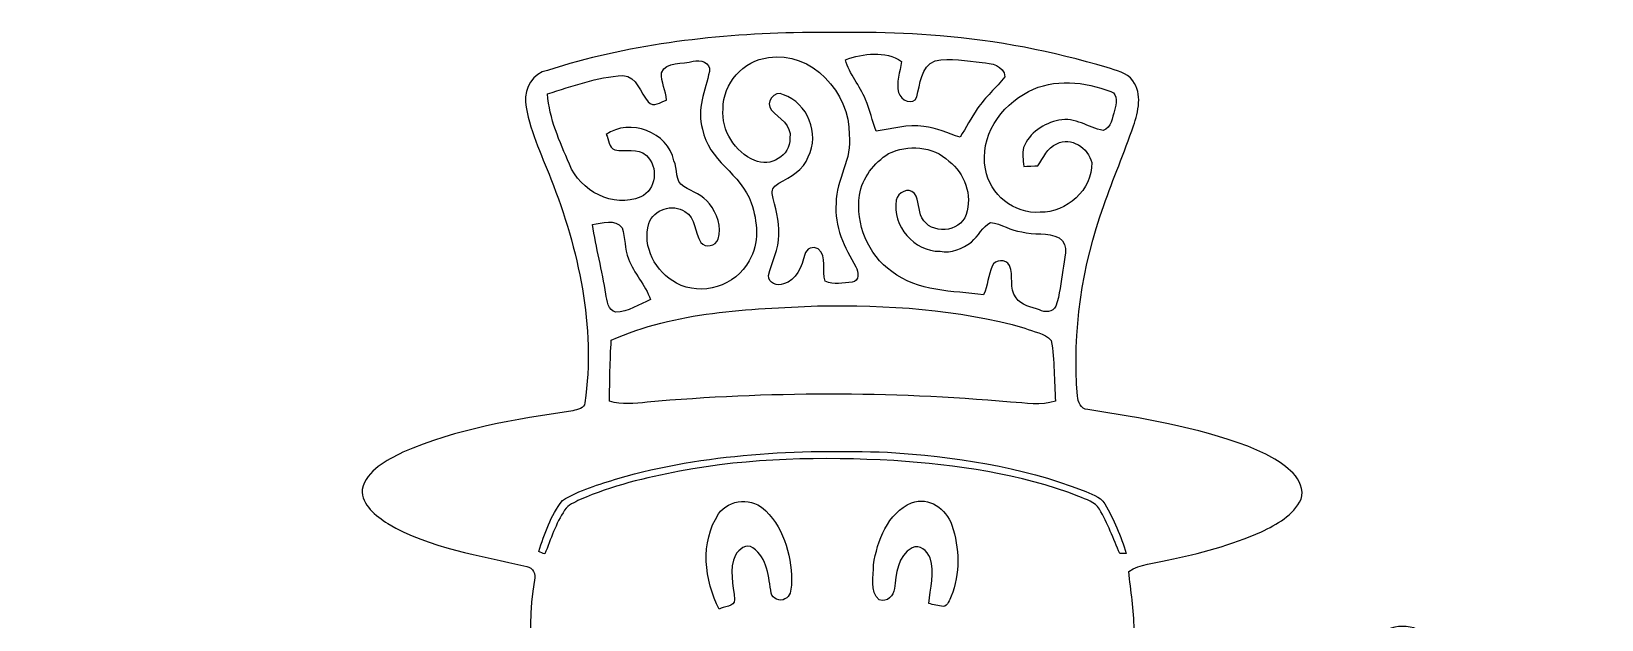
# Model space of a CAD drawing. Header units: centimetres. Extents: x -15 to 14.9, y -16.1 to 16.1.
# Drawn here: x -14.97 to 14.9, y 4.87 to 16.06 of the extents above; entities that cross this region are included whole.
import ezdxf

# ---------------------------------------------------------------- set-up
doc = ezdxf.new("R2010")
doc.units = ezdxf.units.CM
doc.header["$MEASUREMENT"] = 0
doc.layers.add('Camada 1', color=7, linetype='Continuous')

msp = doc.modelspace()

# ---------------------------------------------------------------- linework, layer by layer
at = {"layer": 'Camada 1', "color": 177}
for points, knots in [([(-5.15796, 15.31479), (-3.64808, 15.79986), (-2.05775, 15.99318), (-0.4766, 16.03199), (-0.4766, 16.03199), (0.45332, 16.03587), (1.38501, 16.05633), (2.31211, 15.97131), (2.31211, 15.97131), (3.38949, 15.88982), (4.45311, 15.67251), (5.48922, 15.37123), (5.48922, 15.37123), (5.65856, 15.30632), (5.86916, 15.28127), (5.97817, 15.11512), (5.97817, 15.11512), (6.16832, 14.87135), (6.07942, 14.52562), (5.99158, 14.25963), (5.99158, 14.25963), (5.81237, 13.75092), (5.6067, 13.25174), (5.42572, 12.74374), (5.42572, 12.74374), (5.00803, 11.58804), (4.82812, 10.34556), (4.92513, 9.11931), (4.92513, 9.11931), (4.93254, 9.00465), (4.98969, 8.87377), (5.11986, 8.86213), (5.11986, 8.86213), (6.14715, 8.69809), (7.18573, 8.53334), (8.16328, 8.16328), (8.16328, 8.16328), (8.47725, 8.04298), (8.78593, 7.89023), (9.02652, 7.65034), (9.02652, 7.65034), (9.14753, 7.51946), (9.24101, 7.33637), (9.17892, 7.15469), (9.17892, 7.15469), (9.02864, 6.85059), (8.7182, 6.67526), (8.42327, 6.53627), (8.42327, 6.53627), (7.85248, 6.28262), (7.2457, 6.12034), (6.63469, 5.99899), (6.63469, 5.99899), (6.38669, 5.94007), (6.11858, 5.9242), (5.89986, 5.78132), (5.89986, 5.78132), (5.94219, 5.41584), (5.9944, 5.05001), (6.00463, 4.68136), (6.00463, 4.68136), (5.97747, 3.87138), (5.72629, 3.07622), (5.3026, 2.38725), (5.3026, 2.38725), (5.22287, 2.26519), (5.29449, 2.11667), (5.31777, 1.98649), (5.31777, 1.98649), (5.3915, 1.65559), (5.30366, 1.26506), (5.53156, 0.98037), (5.53156, 0.98037), (5.79261, 0.71967), (6.19513, 0.6163), (6.36623, 0.26282), (6.36623, 0.26282), (6.54367, 0.0127), (6.38669, -0.37571), (6.66432, -0.56833), (6.66432, -0.56833), (6.78109, -0.67416), (6.90915, -0.78811), (7.06931, -0.81774), (7.06931, -0.81774), (7.60906, -0.79022), (8.15975, -0.66111), (8.61519, -0.35948), (8.61519, -0.35948), (8.70267, -0.29633), (8.67375, -0.16863), (8.62471, -0.09102), (8.62471, -0.09102), (8.43421, 0.30304), (8.24371, 0.72214), (8.28216, 1.17122), (8.28216, 1.17122), (8.31039, 1.48167), (8.47619, 1.77659), (8.73337, 1.95474), (8.73337, 1.95474), (8.97961, 2.14842), (9.27947, 2.25178), (9.57157, 2.35409), (9.57157, 2.35409), (9.78606, 3.07164), (9.97761, 3.83117), (10.47327, 4.41501), (10.47327, 4.41501), (10.70822, 4.72087), (11.19752, 4.86198), (11.51502, 4.59916), (11.51502, 4.59916), (11.74362, 4.47993), (11.63285, 4.19629), (11.69, 3.99239), (11.69, 3.99239), (11.70234, 3.90878), (11.7916, 3.86821), (11.86886, 3.87562), (11.86886, 3.87562), (12.0777, 3.89326), (12.27843, 3.96028), (12.48692, 3.98216), (12.48692, 3.98216), (13.11028, 4.07811), (13.76539, 3.88408), (14.25822, 3.49744), (14.25822, 3.49744), (14.72212, 3.14748), (14.89604, 2.52871), (14.85759, 1.96885), (14.85759, 1.96885), (14.70519, 0.60537), (13.54455, -0.55174), (12.1987, -0.76412), (12.1987, -0.76412), (12.08158, -0.79375), (11.944, -0.78916), (11.85404, -0.88265), (11.85404, -0.88265), (11.62756, -1.10349), (11.45293, -1.38359), (11.16295, -1.53141), (11.16295, -1.53141), (10.81899, -1.74696), (10.37308, -1.72508), (10.01501, -1.55434), (10.01501, -1.55434), (9.73596, -1.39665), (9.51971, -1.1557), (9.26359, -0.96767), (9.26359, -0.96767), (9.09743, -0.87418), (8.95526, -1.02129), (8.82156, -1.09361), (8.82156, -1.09361), (8.53087, -1.30281), (8.22572, -1.51165), (8.00594, -1.79846), (8.00594, -1.79846), (8.00594, -1.79846), (8.00312, -1.94663), (8.00312, -1.94663), (8.00312, -1.94663), (8.17069, -2.24331), (8.37812, -2.51601), (8.54745, -2.81199), (8.54745, -2.81199), (9.652, -4.66302), (10.00901, -6.94866), (9.50701, -9.04628), (9.50701, -9.04628), (9.05898, -11.03101), (7.83343, -12.79313), (6.24276, -14.03985), (6.24276, -14.03985), (4.59952, -15.30103), (2.54529, -16.002), (0.4766, -16.03587), (0.4766, -16.03587), (-2.05669, -16.11207), (-4.60939, -15.14369), (-6.44313, -13.3925), (-6.44313, -13.3925), (-7.90751, -12.00573), (-8.90164, -10.10708), (-9.11789, -8.09449), (-9.11789, -8.09449), (-9.32356, -6.5472), (-9.03605, -4.953), (-8.38306, -3.54154), (-8.38306, -3.54154), (-8.29592, -3.33939), (-8.13999, -3.15666), (-8.14599, -2.92488), (-8.14599, -2.92488), (-8.31603, -2.62396), (-8.58273, -2.36291), (-8.91081, -2.24049), (-8.91081, -2.24049), (-9.1761, -2.55905), (-9.44245, -2.90336), (-9.8231, -3.08998), (-9.8231, -3.08998), (-10.19634, -3.28683), (-10.67964, -3.26214), (-11.02219, -3.01308), (-11.02219, -3.01308), (-11.24232, -2.87831), (-11.40954, -2.67864), (-11.61415, -2.52448), (-11.61415, -2.52448), (-11.94647, -2.4384), (-12.29607, -2.43664), (-12.62239, -2.32339), (-12.62239, -2.32339), (-13.60382, -2.04011), (-14.43179, -1.26929), (-14.77222, -0.3048), (-14.77222, -0.3048), (-14.88087, 0.09843), (-14.97401, 0.54293), (-14.81702, 0.94791), (-14.81702, 0.94791), (-14.64839, 1.48484), (-14.18519, 1.86514), (-13.68178, 2.0768), (-13.68178, 2.0768), (-13.13498, 2.29729), (-12.53243, 2.25354), (-11.95811, 2.20063), (-11.95811, 2.20063), (-11.9066, 2.43699), (-11.97963, 2.70757), (-11.84381, 2.91924), (-11.84381, 2.91924), (-11.65401, 3.11044), (-11.34181, 3.21628), (-11.08428, 3.09774), (-11.08428, 3.09774), (-10.674, 2.92735), (-10.42882, 2.53612), (-10.20798, 2.17276), (-10.20798, 2.17276), (-10.01007, 1.85596), (-9.8679, 1.50883), (-9.74372, 1.15782), (-9.74372, 1.15782), (-9.70527, 1.06715), (-9.67669, 0.95391), (-9.58215, 0.90487), (-9.58215, 0.90487), (-9.26112, 0.78528), (-8.89282, 0.75001), (-8.63565, 0.50059), (-8.63565, 0.50059), (-8.39576, 0.32067), (-8.25077, 0.0381), (-8.22784, -0.25929), (-8.22784, -0.25929), (-8.15763, -0.66675), (-8.33508, -1.05339), (-8.43033, -1.44039), (-8.43033, -1.44039), (-8.1086, -1.56492), (-7.77593, -1.66017), (-7.44573, -1.76071), (-7.44573, -1.76071), (-7.28521, -1.82421), (-7.1942, -1.63336), (-7.09683, -1.54623), (-7.09683, -1.54623), (-6.80791, -1.21285), (-6.50663, -0.88794), (-6.16585, -0.60713), (-6.16585, -0.60713), (-6.04485, -0.49742), (-5.9122, -0.39758), (-5.81096, -0.26917), (-5.81096, -0.26917), (-5.76474, -0.00529), (-5.78132, 0.29492), (-5.58906, 0.50906), (-5.58906, 0.50906), (-5.37351, 0.81527), (-4.93324, 0.94933), (-4.84893, 1.3462), (-4.84893, 1.3462), (-4.82141, 1.58186), (-4.80519, 1.82457), (-4.68595, 2.03482), (-4.68595, 2.03482), (-4.60446, 2.15794), (-4.71452, 2.28177), (-4.77344, 2.38584), (-4.77344, 2.38584), (-5.38656, 3.33058), (-5.61375, 4.51132), (-5.40138, 5.61657), (-5.40138, 5.61657), (-5.3721, 5.72805), (-5.43348, 5.85364), (-5.55131, 5.87692), (-5.55131, 5.87692), (-6.44772, 6.08365), (-7.38717, 6.22406), (-8.19503, 6.69184), (-8.19503, 6.69184), (-8.41657, 6.83789), (-8.69703, 7.04603), (-8.68257, 7.34342), (-8.68257, 7.34342), (-8.59226, 7.71207), (-8.2169, 7.89305), (-7.90857, 8.04862), (-7.90857, 8.04862), (-6.88587, 8.49983), (-5.77003, 8.67198), (-4.67325, 8.83955), (-4.67325, 8.83955), (-4.58435, 8.85896), (-4.45453, 8.87906), (-4.44712, 8.99266), (-4.44712, 8.99266), (-4.23333, 10.44011), (-4.56636, 11.9059), (-5.09199, 13.25104), (-5.09199, 13.25104), (-5.27473, 13.73011), (-5.51215, 14.19648), (-5.57424, 14.71154), (-5.57424, 14.71154), (-5.59753, 14.97718), (-5.43137, 15.26187), (-5.15796, 15.31479), (-5.15796, 15.31479), (-5.15796, 15.31479), (-5.15796, 15.31479), (-5.15796, 15.31479)], [0, 0, 0, 0, 0.01162791, 0.01162791, 0.01162791, 0.01162791, 0.02325581, 0.02325581, 0.02325581, 0.02325581, 0.03488372, 0.03488372, 0.03488372, 0.03488372, 0.04651163, 0.04651163, 0.04651163, 0.04651163, 0.05813953, 0.05813953, 0.05813953, 0.05813953, 0.06976744, 0.06976744, 0.06976744, 0.06976744, 0.08139535, 0.08139535, 0.08139535, 0.08139535, 0.09302326, 0.09302326, 0.09302326, 0.09302326, 0.10465116, 0.10465116, 0.10465116, 0.10465116, 0.11627907, 0.11627907, 0.11627907, 0.11627907, 0.12790698, 0.12790698, 0.12790698, 0.12790698, 0.13953488, 0.13953488, 0.13953488, 0.13953488, 0.15116279, 0.15116279, 0.15116279, 0.15116279, 0.1627907, 0.1627907, 0.1627907, 0.1627907, 0.1744186, 0.1744186, 0.1744186, 0.1744186, 0.18604651, 0.18604651, 0.18604651, 0.18604651, 0.19767442, 0.19767442, 0.19767442, 0.19767442, 0.20930233, 0.20930233, 0.20930233, 0.20930233, 0.22093023, 0.22093023, 0.22093023, 0.22093023, 0.23255814, 0.23255814, 0.23255814, 0.23255814, 0.24418605, 0.24418605, 0.24418605, 0.24418605, 0.25581395, 0.25581395, 0.25581395, 0.25581395, 0.26744186, 0.26744186, 0.26744186, 0.26744186, 0.27906977, 0.27906977, 0.27906977, 0.27906977, 0.29069767, 0.29069767, 0.29069767, 0.29069767, 0.30232558, 0.30232558, 0.30232558, 0.30232558, 0.31395349, 0.31395349, 0.31395349, 0.31395349, 0.3255814, 0.3255814, 0.3255814, 0.3255814, 0.3372093, 0.3372093, 0.3372093, 0.3372093, 0.34883721, 0.34883721, 0.34883721, 0.34883721, 0.36046512, 0.36046512, 0.36046512, 0.36046512, 0.37209302, 0.37209302, 0.37209302, 0.37209302, 0.38372093, 0.38372093, 0.38372093, 0.38372093, 0.39534884, 0.39534884, 0.39534884, 0.39534884, 0.40697674, 0.40697674, 0.40697674, 0.40697674, 0.41860465, 0.41860465, 0.41860465, 0.41860465, 0.43023256, 0.43023256, 0.43023256, 0.43023256, 0.44186047, 0.44186047, 0.44186047, 0.44186047, 0.45348837, 0.45348837, 0.45348837, 0.45348837, 0.46511628, 0.46511628, 0.46511628, 0.46511628, 0.47674419, 0.47674419, 0.47674419, 0.47674419, 0.48837209, 0.48837209, 0.48837209, 0.48837209, 0.5, 0.5, 0.5, 0.5, 0.51162791, 0.51162791, 0.51162791, 0.51162791, 0.52325581, 0.52325581, 0.52325581, 0.52325581, 0.53488372, 0.53488372, 0.53488372, 0.53488372, 0.54651163, 0.54651163, 0.54651163, 0.54651163, 0.55813953, 0.55813953, 0.55813953, 0.55813953, 0.56976744, 0.56976744, 0.56976744, 0.56976744, 0.58139535, 0.58139535, 0.58139535, 0.58139535, 0.59302326, 0.59302326, 0.59302326, 0.59302326, 0.60465116, 0.60465116, 0.60465116, 0.60465116, 0.61627907, 0.61627907, 0.61627907, 0.61627907, 0.62790698, 0.62790698, 0.62790698, 0.62790698, 0.63953488, 0.63953488, 0.63953488, 0.63953488, 0.65116279, 0.65116279, 0.65116279, 0.65116279, 0.6627907, 0.6627907, 0.6627907, 0.6627907, 0.6744186, 0.6744186, 0.6744186, 0.6744186, 0.68604651, 0.68604651, 0.68604651, 0.68604651, 0.69767442, 0.69767442, 0.69767442, 0.69767442, 0.70930233, 0.70930233, 0.70930233, 0.70930233, 0.72093023, 0.72093023, 0.72093023, 0.72093023, 0.73255814, 0.73255814, 0.73255814, 0.73255814, 0.74418605, 0.74418605, 0.74418605, 0.74418605, 0.75581395, 0.75581395, 0.75581395, 0.75581395, 0.76744186, 0.76744186, 0.76744186, 0.76744186, 0.77906977, 0.77906977, 0.77906977, 0.77906977, 0.79069767, 0.79069767, 0.79069767, 0.79069767, 0.80232558, 0.80232558, 0.80232558, 0.80232558, 0.81395349, 0.81395349, 0.81395349, 0.81395349, 0.8255814, 0.8255814, 0.8255814, 0.8255814, 0.8372093, 0.8372093, 0.8372093, 0.8372093, 0.84883721, 0.84883721, 0.84883721, 0.84883721, 0.86046512, 0.86046512, 0.86046512, 0.86046512, 0.87209302, 0.87209302, 0.87209302, 0.87209302, 0.88372093, 0.88372093, 0.88372093, 0.88372093, 0.89534884, 0.89534884, 0.89534884, 0.89534884, 0.90697674, 0.90697674, 0.90697674, 0.90697674, 0.91860465, 0.91860465, 0.91860465, 0.91860465, 0.93023256, 0.93023256, 0.93023256, 0.93023256, 0.94186047, 0.94186047, 0.94186047, 0.94186047, 0.95348837, 0.95348837, 0.95348837, 0.95348837, 0.96511628, 0.96511628, 0.96511628, 0.96511628, 0.97674419, 0.97674419, 0.97674419, 0.97674419, 1, 1, 1, 1]), ([(-0.95462, 15.55679), (-1.4284, 15.50423), (-1.82316, 15.06396), (-1.81504, 14.58595), (-1.81504, 14.58595), (-1.85667, 14.16791), (-1.59032, 13.7668), (-1.21497, 13.59994), (-1.21497, 13.59994), (-0.92287, 13.46694), (-0.53199, 13.68707), (-0.54363, 14.02115), (-0.54363, 14.02115), (-0.50659, 14.27868), (-0.74965, 14.39933), (-0.89323, 14.55843), (-0.89323, 14.55843), (-1.02341, 14.6939), (-0.84138, 14.9539), (-0.6671, 14.85159), (-0.6671, 14.85159), (-0.20567, 14.6939), (0.02399, 14.10582), (-0.19438, 13.67049), (-0.19438, 13.67049), (-0.28434, 13.4172), (-0.53446, 13.28949), (-0.75459, 13.16602), (-0.75459, 13.16602), (-0.82409, 13.12792), (-0.90029, 13.06019), (-0.88089, 12.97199), (-0.88089, 12.97199), (-0.83079, 12.71199), (-0.74189, 12.45729), (-0.75777, 12.18812), (-0.75777, 12.18812), (-0.75142, 11.91401), (-0.8957, 11.67095), (-0.95038, 11.40919), (-0.95038, 11.40919), (-0.96097, 11.27266), (-0.77752, 11.20211), (-0.6671, 11.25326), (-0.6671, 11.25326), (-0.41346, 11.309), (-0.32103, 11.59404), (-0.26176, 11.81453), (-0.26176, 11.81453), (-0.23989, 11.92107), (-0.0956, 11.98033), (-0.00706, 11.91683), (-0.00706, 11.91683), (0.17462, 11.77325), (0.05856, 11.49844), (0.12841, 11.30688), (0.12841, 11.30688), (0.28434, 11.22398), (0.47166, 11.27654), (0.63817, 11.28712), (0.63817, 11.28712), (0.77964, 11.30018), (0.76941, 11.48397), (0.70908, 11.57499), (0.70908, 11.57499), (0.49601, 11.94259), (0.29457, 12.35075), (0.33549, 12.78925), (0.33549, 12.78925), (0.32597, 13.24363), (0.65158, 13.63133), (0.58314, 14.09418), (0.58314, 14.09418), (0.59866, 14.88475), (-0.1337, 15.69191), (-0.95462, 15.55679), (-0.95462, 15.55679), (-0.95462, 15.55679), (-0.95462, 15.55679), (-0.95462, 15.55679)], [0, 0, 0, 0, 0.04761905, 0.04761905, 0.04761905, 0.04761905, 0.0952381, 0.0952381, 0.0952381, 0.0952381, 0.14285714, 0.14285714, 0.14285714, 0.14285714, 0.19047619, 0.19047619, 0.19047619, 0.19047619, 0.23809524, 0.23809524, 0.23809524, 0.23809524, 0.28571429, 0.28571429, 0.28571429, 0.28571429, 0.33333333, 0.33333333, 0.33333333, 0.33333333, 0.38095238, 0.38095238, 0.38095238, 0.38095238, 0.42857143, 0.42857143, 0.42857143, 0.42857143, 0.47619048, 0.47619048, 0.47619048, 0.47619048, 0.52380952, 0.52380952, 0.52380952, 0.52380952, 0.57142857, 0.57142857, 0.57142857, 0.57142857, 0.61904762, 0.61904762, 0.61904762, 0.61904762, 0.66666667, 0.66666667, 0.66666667, 0.66666667, 0.71428571, 0.71428571, 0.71428571, 0.71428571, 0.76190476, 0.76190476, 0.76190476, 0.76190476, 0.80952381, 0.80952381, 0.80952381, 0.80952381, 0.85714286, 0.85714286, 0.85714286, 0.85714286, 0.9047619, 0.9047619, 0.9047619, 0.9047619, 1, 1, 1, 1]), ([(0.51047, 15.51799), (0.58349, 15.23859), (0.79058, 15.02657), (0.89253, 14.76057), (0.89253, 14.76057), (0.97931, 14.56549), (1.01847, 14.35347), (1.09749, 14.15521), (1.09749, 14.15521), (1.39771, 14.20177), (1.69686, 14.29738), (2.00448, 14.24693), (2.00448, 14.24693), (2.24649, 14.22471), (2.46274, 14.11041), (2.6924, 14.04302), (2.6924, 14.04302), (2.80317, 14.22329), (2.90336, 14.40956), (3.01978, 14.5863), (3.01978, 14.5863), (3.17218, 14.80785), (3.37891, 14.98388), (3.54471, 15.19414), (3.54471, 15.19414), (3.52813, 15.40404), (3.28083, 15.45696), (3.11185, 15.46366), (3.11185, 15.46366), (2.81623, 15.48589), (2.5086, 15.56314), (2.21544, 15.49435), (2.21544, 15.49435), (1.94063, 15.38146), (1.93287, 15.05197), (1.86796, 14.80996), (1.86796, 14.80996), (1.80834, 14.63111), (1.55822, 14.75211), (1.52153, 14.89181), (1.52153, 14.89181), (1.47355, 15.08548), (1.55011, 15.28762), (1.57656, 15.48059), (1.57656, 15.48059), (1.27071, 15.70249), (0.84808, 15.63194), (0.51047, 15.51799), (0.51047, 15.51799), (0.51047, 15.51799), (0.51047, 15.51799), (0.51047, 15.51799)], [0, 0, 0, 0, 0.07142857, 0.07142857, 0.07142857, 0.07142857, 0.14285714, 0.14285714, 0.14285714, 0.14285714, 0.21428571, 0.21428571, 0.21428571, 0.21428571, 0.28571429, 0.28571429, 0.28571429, 0.28571429, 0.35714286, 0.35714286, 0.35714286, 0.35714286, 0.42857143, 0.42857143, 0.42857143, 0.42857143, 0.5, 0.5, 0.5, 0.5, 0.57142857, 0.57142857, 0.57142857, 0.57142857, 0.64285714, 0.64285714, 0.64285714, 0.64285714, 0.71428571, 0.71428571, 0.71428571, 0.71428571, 0.78571429, 0.78571429, 0.78571429, 0.78571429, 0.85714286, 0.85714286, 0.85714286, 0.85714286, 1, 1, 1, 1]), ([(-2.38619, 15.48694), (-2.57669, 15.42344), (-2.89807, 15.49823), (-2.98979, 15.27034), (-2.98979, 15.27034), (-2.9972, 15.0936), (-2.90019, 14.92638), (-2.88996, 14.74999), (-2.88996, 14.74999), (-2.99614, 14.71542), (-3.14643, 14.60253), (-3.2385, 14.71542), (-3.2385, 14.71542), (-3.39584, 14.88969), (-3.45158, 15.19132), (-3.72181, 15.21989), (-3.72181, 15.21989), (-4.21428, 15.18144), (-4.68842, 15.02022), (-5.15479, 14.86676), (-5.15479, 14.86676), (-5.12445, 14.3958), (-4.92337, 13.95942), (-4.73992, 13.5315), (-4.73992, 13.5315), (-4.53461, 13.02067), (-3.90913, 12.68554), (-3.38279, 12.90884), (-3.38279, 12.90884), (-3.08398, 13.03972), (-3.04165, 13.48352), (-3.27448, 13.69519), (-3.27448, 13.69519), (-3.44099, 13.85217), (-3.67489, 13.75939), (-3.87491, 13.8049), (-3.87491, 13.8049), (-3.99803, 13.83171), (-3.9811, 14.01868), (-4.04283, 14.09241), (-4.04283, 14.09241), (-3.59481, 14.41379), (-2.86032, 14.14251), (-2.75167, 13.59606), (-2.75167, 13.59606), (-2.67653, 13.44224), (-2.73756, 13.19671), (-2.56258, 13.1064), (-2.56258, 13.1064), (-2.39571, 13.00374), (-2.19851, 12.93918), (-2.07469, 12.77867), (-2.07469, 12.77867), (-1.93322, 12.58852), (-1.83268, 12.34299), (-1.90923, 12.10486), (-1.90923, 12.10486), (-1.95298, 11.97222), (-2.15477, 11.92918), (-2.2419, 12.04242), (-2.2419, 12.04242), (-2.35973, 12.22763), (-2.33116, 12.51162), (-2.54071, 12.63121), (-2.54071, 12.63121), (-2.77883, 12.7829), (-3.13655, 12.67425), (-3.22827, 12.4019), (-3.22827, 12.4019), (-3.35844, 11.96552), (-3.10303, 11.46775), (-2.70122, 11.26843), (-2.70122, 11.26843), (-2.2285, 11.00384), (-1.56916, 11.21481), (-1.3208, 11.69317), (-1.3208, 11.69317), (-1.11901, 12.02443), (-1.16276, 12.44036), (-1.27988, 12.79349), (-1.27988, 12.79349), (-1.46438, 13.34276), (-2.11173, 13.60452), (-2.20557, 14.19825), (-2.20557, 14.19825), (-2.32339, 14.57113), (-2.15618, 14.93591), (-2.07539, 15.29574), (-2.07539, 15.29574), (-2.05176, 15.46719), (-2.25249, 15.52469), (-2.38619, 15.48694), (-2.38619, 15.48694), (-2.38619, 15.48694), (-2.38619, 15.48694), (-2.38619, 15.48694)], [0, 0, 0, 0, 0.04, 0.04, 0.04, 0.04, 0.08, 0.08, 0.08, 0.08, 0.12, 0.12, 0.12, 0.12, 0.16, 0.16, 0.16, 0.16, 0.2, 0.2, 0.2, 0.2, 0.24, 0.24, 0.24, 0.24, 0.28, 0.28, 0.28, 0.28, 0.32, 0.32, 0.32, 0.32, 0.36, 0.36, 0.36, 0.36, 0.4, 0.4, 0.4, 0.4, 0.44, 0.44, 0.44, 0.44, 0.48, 0.48, 0.48, 0.48, 0.52, 0.52, 0.52, 0.52, 0.56, 0.56, 0.56, 0.56, 0.6, 0.6, 0.6, 0.6, 0.64, 0.64, 0.64, 0.64, 0.68, 0.68, 0.68, 0.68, 0.72, 0.72, 0.72, 0.72, 0.76, 0.76, 0.76, 0.76, 0.8, 0.8, 0.8, 0.8, 0.84, 0.84, 0.84, 0.84, 0.88, 0.88, 0.88, 0.88, 0.92, 0.92, 0.92, 0.92, 1, 1, 1, 1]), ([(3.99486, 14.91262), (3.46534, 14.64698), (3.05223, 14.04691), (3.17641, 13.43872), (3.17641, 13.43872), (3.25085, 12.95365), (3.72251, 12.57512), (4.21393, 12.61498), (4.21393, 12.61498), (4.71629, 12.60616), (5.21264, 13.04396), (5.19853, 13.55937), (5.19853, 13.55937), (5.12939, 13.8363), (4.80907, 14.05925), (4.53108, 13.91814), (4.53108, 13.91814), (4.34799, 13.84371), (4.2739, 13.65215), (4.17407, 13.49834), (4.17407, 13.49834), (4.10633, 13.49587), (3.97122, 13.49128), (3.90349, 13.48916), (3.90349, 13.48916), (3.89608, 13.60734), (3.8668, 13.73117), (3.89855, 13.84759), (3.89855, 13.84759), (4.00967, 14.12804), (4.28801, 14.30655), (4.57341, 14.36899), (4.57341, 14.36899), (4.87609, 14.42649), (5.13327, 14.23317), (5.41337, 14.16826), (5.41337, 14.16826), (5.57142, 14.22224), (5.58412, 14.42014), (5.63174, 14.55314), (5.63174, 14.55314), (5.65644, 14.67485), (5.71041, 14.85618), (5.56154, 14.91051), (5.56154, 14.91051), (5.06871, 15.10312), (4.47675, 15.16627), (3.99486, 14.91262), (3.99486, 14.91262), (3.99486, 14.91262), (3.99486, 14.91262), (3.99486, 14.91262)], [0, 0, 0, 0, 0.07142857, 0.07142857, 0.07142857, 0.07142857, 0.14285714, 0.14285714, 0.14285714, 0.14285714, 0.21428571, 0.21428571, 0.21428571, 0.21428571, 0.28571429, 0.28571429, 0.28571429, 0.28571429, 0.35714286, 0.35714286, 0.35714286, 0.35714286, 0.42857143, 0.42857143, 0.42857143, 0.42857143, 0.5, 0.5, 0.5, 0.5, 0.57142857, 0.57142857, 0.57142857, 0.57142857, 0.64285714, 0.64285714, 0.64285714, 0.64285714, 0.71428571, 0.71428571, 0.71428571, 0.71428571, 0.78571429, 0.78571429, 0.78571429, 0.78571429, 0.85714286, 0.85714286, 0.85714286, 0.85714286, 1, 1, 1, 1]), ([(1.33279, 13.73046), (1.05234, 13.55866), (0.83679, 13.26903), (0.77682, 12.94306), (0.77682, 12.94306), (0.70379, 12.39696), (0.93698, 11.80289), (1.39594, 11.48609), (1.39594, 11.48609), (1.88666, 11.09839), (2.55023, 11.12238), (3.14043, 11.04653), (3.14043, 11.04653), (3.22051, 11.21904), (3.22615, 11.41518), (3.30235, 11.5884), (3.30235, 11.5884), (3.35844, 11.71857), (3.56658, 11.73409), (3.63185, 11.60357), (3.63185, 11.60357), (3.72251, 11.40989), (3.61244, 11.16683), (3.75708, 10.98973), (3.75708, 10.98973), (3.85798, 10.83945), (4.04671, 10.81229), (4.20441, 10.75796), (4.20441, 10.75796), (4.30142, 10.70363), (4.46511, 10.71033), (4.51309, 10.82746), (4.51309, 10.82746), (4.59493, 11.04653), (4.60375, 11.28501), (4.64855, 11.51326), (4.64855, 11.51326), (4.65737, 11.7094), (4.7879, 11.99303), (4.57694, 12.12638), (4.57694, 12.12638), (4.36069, 12.24104), (4.09504, 12.17683), (3.86433, 12.24033), (3.86433, 12.24033), (3.65513, 12.25973), (3.48015, 12.40049), (3.27413, 12.42272), (3.27413, 12.42272), (3.11503, 12.34087), (3.04059, 12.16201), (2.90759, 12.04948), (2.90759, 12.04948), (2.73932, 11.92036), (2.52801, 11.83252), (2.3114, 11.87309), (2.3114, 11.87309), (1.81963, 11.86321), (1.39806, 12.36027), (1.47638, 12.84499), (1.47638, 12.84499), (1.50812, 12.98998), (1.70956, 13.10111), (1.82421, 12.9734), (1.82421, 12.9734), (1.91841, 12.83935), (1.88983, 12.65661), (1.96497, 12.51197), (1.96497, 12.51197), (2.13113, 12.18741), (2.69381, 12.2174), (2.80635, 12.57476), (2.80635, 12.57476), (2.93194, 12.93707), (2.77848, 13.36111), (2.47826, 13.58971), (2.47826, 13.58971), (2.17593, 13.87581), (1.69651, 13.91073), (1.33279, 13.73046), (1.33279, 13.73046), (1.33279, 13.73046), (1.33279, 13.73046), (1.33279, 13.73046)], [0, 0, 0, 0, 0.04545455, 0.04545455, 0.04545455, 0.04545455, 0.09090909, 0.09090909, 0.09090909, 0.09090909, 0.13636364, 0.13636364, 0.13636364, 0.13636364, 0.18181818, 0.18181818, 0.18181818, 0.18181818, 0.22727273, 0.22727273, 0.22727273, 0.22727273, 0.27272727, 0.27272727, 0.27272727, 0.27272727, 0.31818182, 0.31818182, 0.31818182, 0.31818182, 0.36363636, 0.36363636, 0.36363636, 0.36363636, 0.40909091, 0.40909091, 0.40909091, 0.40909091, 0.45454545, 0.45454545, 0.45454545, 0.45454545, 0.5, 0.5, 0.5, 0.5, 0.54545455, 0.54545455, 0.54545455, 0.54545455, 0.59090909, 0.59090909, 0.59090909, 0.59090909, 0.63636364, 0.63636364, 0.63636364, 0.63636364, 0.68181818, 0.68181818, 0.68181818, 0.68181818, 0.72727273, 0.72727273, 0.72727273, 0.72727273, 0.77272727, 0.77272727, 0.77272727, 0.77272727, 0.81818182, 0.81818182, 0.81818182, 0.81818182, 0.86363636, 0.86363636, 0.86363636, 0.86363636, 0.90909091, 0.90909091, 0.90909091, 0.90909091, 1, 1, 1, 1]), ([(-4.29895, 12.38356), (-4.23863, 11.93729), (-4.11304, 11.50302), (-4.0446, 11.05782), (-4.0446, 11.05782), (-4.02696, 10.93999), (-4.00262, 10.74738), (-3.85904, 10.71245), (-3.85904, 10.71245), (-3.62021, 10.72268), (-3.40889, 10.85921), (-3.19617, 10.95693), (-3.19617, 10.95693), (-3.29706, 11.23491), (-3.50943, 11.45293), (-3.61703, 11.72704), (-3.61703, 11.72704), (-3.68935, 11.91754), (-3.67559, 12.12921), (-3.73486, 12.32182), (-3.73486, 12.32182), (-3.86997, 12.49609), (-4.1148, 12.41002), (-4.29895, 12.38356), (-4.29895, 12.38356), (-4.29895, 12.38356), (-4.29895, 12.38356), (-4.29895, 12.38356)], [0, 0, 0, 0, 0.125, 0.125, 0.125, 0.125, 0.25, 0.25, 0.25, 0.25, 0.375, 0.375, 0.375, 0.375, 0.5, 0.5, 0.5, 0.5, 0.625, 0.625, 0.625, 0.625, 0.75, 0.75, 0.75, 0.75, 1, 1, 1, 1]), ([(-3.943, 10.18117), (-3.96734, 9.79452), (-3.97298, 9.40682), (-3.97616, 9.01912), (-3.97616, 9.01912), (-3.74333, 8.95279), (-3.49814, 8.97396), (-3.26143, 9.00218), (-3.26143, 9.00218), (-0.96379, 9.20468), (1.35149, 9.20574), (3.64913, 9.00395), (3.64913, 9.00395), (3.93347, 8.9856), (4.22875, 8.93551), (4.50779, 9.02017), (4.50779, 9.02017), (4.48134, 9.40541), (4.49298, 9.7977), (4.42595, 10.17799), (4.42595, 10.17799), (4.29895, 10.31593), (4.0894, 10.34097), (3.92112, 10.41188), (3.92112, 10.41188), (2.64548, 10.78018), (1.30351, 10.84898), (-0.01693, 10.83592), (-0.01693, 10.83592), (-1.33879, 10.7696), (-2.71568, 10.73362), (-3.943, 10.18117), (-3.943, 10.18117), (-3.943, 10.18117), (-3.943, 10.18117), (-3.943, 10.18117)], [0, 0, 0, 0, 0.1, 0.1, 0.1, 0.1, 0.2, 0.2, 0.2, 0.2, 0.3, 0.3, 0.3, 0.3, 0.4, 0.4, 0.4, 0.4, 0.5, 0.5, 0.5, 0.5, 0.6, 0.6, 0.6, 0.6, 0.7, 0.7, 0.7, 0.7, 0.8, 0.8, 0.8, 0.8, 1, 1, 1, 1]), ([(-3.81564, 7.55262), (-4.17371, 7.43162), (-4.55189, 7.33884), (-4.87151, 7.12893), (-4.87151, 7.12893), (-5.09482, 6.84706), (-5.21264, 6.49958), (-5.32201, 6.16126), (-5.32201, 6.16126), (-5.28391, 6.14539), (-5.24545, 6.12987), (-5.20665, 6.11434), (-5.20665, 6.11434), (-5.09552, 6.39833), (-4.99816, 6.69078), (-4.83023, 6.94761), (-4.83023, 6.94761), (-4.76532, 7.05238), (-4.64044, 7.09295), (-4.53743, 7.14904), (-4.53743, 7.14904), (-3.93418, 7.41398), (-3.28789, 7.56356), (-2.64336, 7.6895), (-2.64336, 7.6895), (-1.30246, 7.94526), (0.07056, 7.96114), (1.43016, 7.8934), (1.43016, 7.8934), (2.6229, 7.80274), (3.83011, 7.64646), (4.95124, 7.20937), (4.95124, 7.20937), (5.08952, 7.14763), (5.26097, 7.10882), (5.34352, 6.96771), (5.34352, 6.96771), (5.50016, 6.69925), (5.60811, 6.40609), (5.72982, 6.12034), (5.72982, 6.12034), (5.76016, 6.12175), (5.82119, 6.12422), (5.85188, 6.12563), (5.85188, 6.12563), (5.75063, 6.45301), (5.6194, 6.77298), (5.44407, 7.06755), (5.44407, 7.06755), (5.35728, 7.21572), (5.17454, 7.25523), (5.03096, 7.32472), (5.03096, 7.32472), (3.84492, 7.77875), (2.57351, 7.9696), (1.31163, 8.05109), (1.31163, 8.05109), (-0.40675, 8.10754), (-2.15406, 8.02922), (-3.81564, 7.55262), (-3.81564, 7.55262), (-3.81564, 7.55262), (-3.81564, 7.55262), (-3.81564, 7.55262)], [0, 0, 0, 0, 0.05882353, 0.05882353, 0.05882353, 0.05882353, 0.11764706, 0.11764706, 0.11764706, 0.11764706, 0.17647059, 0.17647059, 0.17647059, 0.17647059, 0.23529412, 0.23529412, 0.23529412, 0.23529412, 0.29411765, 0.29411765, 0.29411765, 0.29411765, 0.35294118, 0.35294118, 0.35294118, 0.35294118, 0.41176471, 0.41176471, 0.41176471, 0.41176471, 0.47058824, 0.47058824, 0.47058824, 0.47058824, 0.52941176, 0.52941176, 0.52941176, 0.52941176, 0.58823529, 0.58823529, 0.58823529, 0.58823529, 0.64705882, 0.64705882, 0.64705882, 0.64705882, 0.70588235, 0.70588235, 0.70588235, 0.70588235, 0.76470588, 0.76470588, 0.76470588, 0.76470588, 0.82352941, 0.82352941, 0.82352941, 0.82352941, 0.88235294, 0.88235294, 0.88235294, 0.88235294, 1, 1, 1, 1]), ([(-1.90218, 6.87599), (-2.2546, 6.33695), (-2.17699, 5.61164), (-1.88771, 5.0613), (-1.88771, 5.0613), (-1.81822, 5.12551), (-1.59032, 5.10258), (-1.59738, 5.24722), (-1.59738, 5.24722), (-1.61608, 5.52344), (-1.71415, 5.83142), (-1.57868, 6.09424), (-1.57868, 6.09424), (-1.51765, 6.20466), (-1.37442, 6.31684), (-1.24989, 6.2297), (-1.24989, 6.2297), (-0.9652, 6.04449), (-0.95638, 5.66667), (-0.89994, 5.36893), (-0.89994, 5.36893), (-0.88089, 5.25568), (-0.73343, 5.20841), (-0.63853, 5.2578), (-0.63853, 5.2578), (-0.53728, 5.30049), (-0.52599, 5.42678), (-0.51364, 5.52168), (-0.51364, 5.52168), (-0.50236, 6.02509), (-0.635, 6.57154), (-1.00506, 6.93244), (-1.00506, 6.93244), (-1.2386, 7.19067), (-1.70533, 7.1695), (-1.90218, 6.87599), (-1.90218, 6.87599), (-1.90218, 6.87599), (-1.90218, 6.87599), (-1.90218, 6.87599)], [0, 0, 0, 0, 0.09090909, 0.09090909, 0.09090909, 0.09090909, 0.18181818, 0.18181818, 0.18181818, 0.18181818, 0.27272727, 0.27272727, 0.27272727, 0.27272727, 0.36363636, 0.36363636, 0.36363636, 0.36363636, 0.45454545, 0.45454545, 0.45454545, 0.45454545, 0.54545455, 0.54545455, 0.54545455, 0.54545455, 0.63636364, 0.63636364, 0.63636364, 0.63636364, 0.72727273, 0.72727273, 0.72727273, 0.72727273, 0.81818182, 0.81818182, 0.81818182, 0.81818182, 1, 1, 1, 1]), ([(1.76812, 7.08801), (1.31445, 6.88975), (1.11725, 6.36623), (1.04458, 5.90832), (1.04458, 5.90832), (1.05586, 5.69454), (0.96626, 5.40279), (1.1557, 5.24122), (1.1557, 5.24122), (1.30669, 5.18513), (1.4284, 5.32377), (1.44321, 5.45606), (1.44321, 5.45606), (1.47743, 5.72523), (1.50424, 6.08859), (1.78082, 6.22935), (1.78082, 6.22935), (1.92299, 6.31331), (2.07433, 6.16656), (2.12125, 6.03814), (2.12125, 6.03814), (2.21192, 5.75945), (2.12725, 5.45782), (2.09656, 5.1749), (2.09656, 5.1749), (2.18722, 5.14703), (2.27683, 5.12692), (2.37173, 5.11316), (2.37173, 5.11316), (2.46556, 5.13045), (2.4832, 5.2384), (2.52236, 5.30895), (2.52236, 5.30895), (2.69946, 5.73652), (2.68076, 6.22864), (2.53718, 6.66291), (2.53718, 6.66291), (2.42605, 6.96912), (2.10644, 7.21148), (1.76812, 7.08801), (1.76812, 7.08801), (1.76812, 7.08801), (1.76812, 7.08801), (1.76812, 7.08801)], [0, 0, 0, 0, 0.08333333, 0.08333333, 0.08333333, 0.08333333, 0.16666667, 0.16666667, 0.16666667, 0.16666667, 0.25, 0.25, 0.25, 0.25, 0.33333333, 0.33333333, 0.33333333, 0.33333333, 0.41666667, 0.41666667, 0.41666667, 0.41666667, 0.5, 0.5, 0.5, 0.5, 0.58333333, 0.58333333, 0.58333333, 0.58333333, 0.66666667, 0.66666667, 0.66666667, 0.66666667, 0.75, 0.75, 0.75, 0.75, 0.83333333, 0.83333333, 0.83333333, 0.83333333, 1, 1, 1, 1])]:
    msp.add_open_spline(points, degree=3, knots=knots, dxfattribs=at)

doc.saveas('drawing.dxf')
